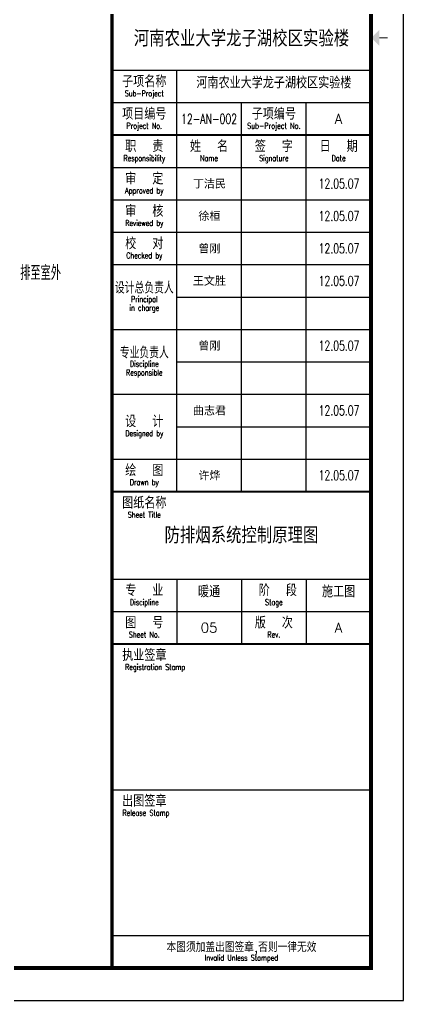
# Model space of a CAD drawing. Extents: x -345393 to -54719, y 203828 to 476815.
# Drawn here: x -104943 to -93093, y 269724 to 299985 of the extents above; entities that cross this region are included whole.
import ezdxf
from ezdxf.enums import TextEntityAlignment as Align

# ---------------------------------------------------------------- set-up
doc = ezdxf.new("R2010")
doc.units = 0
doc.header["$LTSCALE"] = 1000
doc.header["$MEASUREMENT"] = 0
doc.layers.get('0').update_dxf_attribs({"color": 252, "linetype": 'CONTINUOUS'})
doc.layers.get('Defpoints').update_dxf_attribs({"color": 252, "linetype": 'CONTINUOUS'})
doc.layers.add('图框', color=252, linetype='CONTINUOUS')
doc.layers.add('暖通-风-说明', color=3, linetype='CONTINUOUS')
doc.styles.add('NT1', font='tjromans.shx', dxfattribs={"width": 0.7, "bigfont": 'hztxt.shx'})
doc.styles.add('TKZ1_tjhts.shx', font='tjromant.shx', dxfattribs={"bigfont": 'tjhts.shx'})
doc.styles.add('TKZ2_tjkts.shx', font='tjromant.shx', dxfattribs={"bigfont": 'tjkts.shx'})
doc.styles.add('图框字1_黑体', font='simhei.ttf')

# ---------------------------------------------------------------- blocks, each defined once
blk = doc.blocks.new('TJAD_TK_A1')
for p, q in [((1251.38, 643.45), (1331.38, 643.45)), ((1271.38, 513.45), (1271.38, 643.45)), ((1251.38, 633.45), (1331.38, 633.45)), ((1291.38, 513.45), (1291.38, 633.45)), ((1311.38, 513.45), (1311.38, 633.45)), ((1251.38, 613.45), (1331.38, 613.45)), ((1251.38, 603.45), (1331.38, 603.45)), ((1251.38, 593.45), (1331.38, 593.45)), ((1251.38, 583.45), (1331.38, 583.45)), ((1271.38, 573.45), (1331.38, 573.45)), ((1251.38, 563.45), (1331.38, 563.45)), ((1271.38, 553.45), (1331.38, 553.45)), ((1251.38, 543.45), (1331.38, 543.45)), ((1271.38, 533.45), (1331.38, 533.45)), ((1251.38, 523.45), (1331.38, 523.45)), ((1251.38, 486.45), (1331.38, 486.45)), ((1271.38, 486.45), (1271.38, 466.45)), ((1291.38, 486.45), (1291.38, 466.45)), ((1311.38, 486.45), (1311.38, 466.45)), ((1251.38, 476.45), (1331.38, 476.45)), ((1251.38, 421.45), (1331.38, 421.45)), ((1251.38, 376.45), (1331.38, 376.45))]:
    blk.add_line(p, q)
for points, const_width in [([(1251.38, 940.45), (1251.38, 366.45)], 1), ([(1251.38, 623.45), (1331.38, 623.45)], 0.6), ([(1251.38, 513.45), (1331.38, 513.45)], 0.6), ([(1251.38, 466.45), (1331.38, 466.45)], 0.6)]:
    blk.add_lwpolyline(points, dxfattribs=dict(const_width=const_width))
at = {"layer": '图框'}
for p, q in [((1341.38, 356.45), (1341.38, 950.45)), ((500.38, 356.45), (1341.38, 356.45))]:
    blk.add_line(p, q, dxfattribs=at)
at = {"layer": '图框', "const_width": 1.2}
blk.add_lwpolyline([(1331.38, 940.45), (525.38, 940.45), (525.38, 366.45), (1331.38, 366.45)], close=True, dxfattribs=at)
at = {"layer": '图框', "const_width": 0.3}
blk.add_lwpolyline([(1333.99, 653.45), (1336.49, 653.45)], dxfattribs=at)
at = {"layer": '图框'}
blk.add_solid([(1333.99, 650.95), (1333.99, 655.95), (1331.49, 653.45)], dxfattribs=at)
at = {"style": 'TKZ2_tjkts.shx'}
for s, height, p in [('子项名称', 3.6, (1261.38, 640)), ('项目编号', 3.6, (1261.38, 630)), ('职  责', 3.6, (1261.38, 620)), ('姓  名', 3.6, (1281.38, 620)), ('签  字', 3.6, (1301.38, 620)), ('日  期', 3.6, (1321.38, 620)), ('审  定', 3.6, (1261.38, 610)), ('审  核', 3.6, (1261.38, 600)), ('校  对', 3.6, (1261.38, 590)), ('设  计', 3.6, (1261.38, 535.1)), ('绘  图', 3.6, (1261.38, 520)), ('图纸名称', 3.6, (1261.38, 510)), ('专  业', 3.6, (1261.38, 483)), (' 阶  段', 3.6, (1301.38, 483)), ('版  次', 3.6, (1301.38, 473)), ('图  号', 3.6, (1261.38, 473)), ('执业签章', 3.6, (1261.38, 463)), ('出图签章', 3.6, (1261.38, 418)), ('本图须加盖出图签章,否则一律无效', 3, (1291.38, 372.88))]:
    blk.add_text(s, height=height, dxfattribs=at).set_placement(p, align=Align.MIDDLE_CENTER)
at = {"style": 'TKZ2_tjkts.shx', "width": 0.8}
for s, height, p in [('Sub-Project', 1.8, (1261.38, 636.3)), ('Project No.', 1.8, (1261.38, 626.3)), ('Responsibility', 1.8, (1261.38, 616.3)), ('Name', 1.8, (1281.38, 616.3)), ('Signature', 1.8, (1301.38, 616.3)), ('Date', 1.8, (1321.38, 616.3)), ('Approved by', 1.8, (1261.38, 606.3)), ('Reviewed by', 1.8, (1261.38, 596.3)), ('Checked by', 1.8, (1261.38, 586.3)), ('设计总负责人', 3.6, (1261.38, 576.33)), ('Principal', 1.8, (1261.38, 572.8)), ('in charge', 1.8, (1261.38, 570.15)), ('专业负责人', 3.6, (1261.38, 556.33)), ('Discipline', 1.8, (1261.38, 552.87)), ('Responsible', 1.8, (1261.38, 550.15)), ('Designed by', 1.8, (1261.38, 531.4)), ('Drawn by', 1.8, (1261.38, 516.3)), ('Sheet Title', 1.8, (1261.38, 506.3)), ('Discipline', 1.8, (1261.38, 479.3)), ('Stage', 1.8, (1301.38, 479.3)), ('Sheet No.', 1.8, (1261.38, 469.3)), ('Rev.', 1.8, (1301.38, 469.3)), ('Registration Stamp', 1.8, (1264.74, 459.3)), ('Release Stamp', 1.8, (1261.89, 414.3)), ('Invalid Unless Stamped', 1.8, (1291.38, 369.62))]:
    blk.add_text(s, height=height, dxfattribs=at).set_placement(p, align=Align.MIDDLE_CENTER)
at = {"layer": '图框'}
for s, height, style, p in [('河南农业大学龙子湖校区实验楼', 5, 'TKZ1_tjhts.shx', (1291.38, 653.24)), ('河南农业大学龙子湖校区实验楼', 3.6, 'TKZ1_tjhts.shx', (1301.38, 639.61)), ('子项编号', 3.6, 'TKZ2_tjkts.shx', (1301.38, 630)), ('A', 3, 'TKZ1_tjhts.shx', (1321.38, 628.45)), ('丁洁民', 2.5, '图框字1_黑体', (1281.49, 608.45)), ('徐桓', 2.5, '图框字1_黑体', (1281.49, 598.45)), ('曾刚', 2.5, '图框字1_黑体', (1281.49, 588.45)), ('王文胜', 2.5, '图框字1_黑体', (1281.49, 578.45)), ('曾刚', 2.5, '图框字1_黑体', (1281.49, 558.45)), ('曲志君', 2.5, '图框字1_黑体', (1281.49, 538.45)), ('许烨', 2.5, '图框字1_黑体', (1281.49, 518.45)), ('暖通', 3.6, 'TKZ1_tjhts.shx', (1281.38, 482.61)), ('施工图', 3.6, 'TKZ1_tjhts.shx', (1321.38, 482.61)), ('A', 3, 'TKZ1_tjhts.shx', (1321.38, 471.45))]:
    blk.add_text(s, height=height, dxfattribs=dict(at, style=style)).set_placement(p, align=Align.MIDDLE_CENTER)
at = {"layer": '图框', "width": 0.7}
for s, height, style, p in [('12-AN-002', 3, 'TKZ1_tjhts.shx', (1281.38, 628.45)), ('Sub-Project No.', 1.8, 'TKZ2_tjkts.shx', (1301.38, 626.3)), ('12.05.07', 3, 'TKZ1_tjhts.shx', (1321.51, 608.45)), ('12.05.07', 3, 'TKZ1_tjhts.shx', (1321.51, 598.45)), ('12.05.07', 3, 'TKZ1_tjhts.shx', (1321.51, 588.45)), ('12.05.07', 3, 'TKZ1_tjhts.shx', (1321.51, 578.45)), ('12.05.07', 3, 'TKZ1_tjhts.shx', (1321.51, 558.45)), ('12.05.07', 3, 'TKZ1_tjhts.shx', (1321.51, 538.45)), ('12.05.07', 3, 'TKZ1_tjhts.shx', (1321.51, 518.45))]:
    blk.add_text(s, height=height, dxfattribs=dict(at, style=style)).set_placement(p, align=Align.MIDDLE_CENTER)

msp = doc.modelspace()

# ---------------------------------------------------------------- linework, layer by layer
at = {"layer": 'Defpoints'}
msp.add_lwpolyline([(-174692.68235, 328124.42876), (-102092.68235, 328124.42876), (-102092.68235, 270724.42876), (-174692.68235, 270724.42876)], close=True, dxfattribs=at)

# ---------------------------------------------------------------- block references
at = {"layer": '图框', "xscale": 100, "yscale": 100, "zscale": 100}
msp.add_blockref('TJAD_TK_A1', (-227230.59827, 234079.50806), dxfattribs=at)

# ---------------------------------------------------------------- texts
at = {"layer": '图框', "style": 'TKZ1_tjhts.shx'}
for s, height, p in [('防排烟系统控制原理图', 500, (-98092.68235, 284074.42898)), ('05', 300, (-99092.68235, 281224.42898))]:
    msp.add_text(s, height=height, dxfattribs=at).set_placement(p, align=Align.MIDDLE_CENTER)
at = {"layer": '暖通-风-说明', "style": 'NT1', "width": 0.7}
msp.add_text('排至室外', height=450, dxfattribs=at).set_placement((-104923.71709, 291946.1174))

doc.saveas('drawing.dxf')
